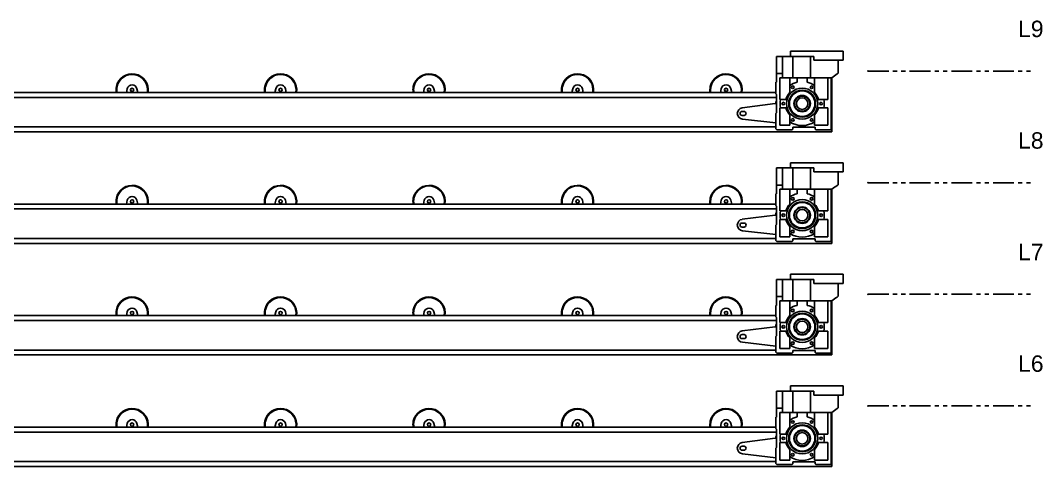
# Model space of a CAD drawing. Header units: millimetres. Extents: x 786 to 13144, y 2321 to 16212.
# Drawn here: x 12831.4 to 13142.5, y 15149.7 to 15285.6 of the extents above; entities that cross this region are included whole.
import ezdxf
from ezdxf.enums import TextEntityAlignment as Align

# ---------------------------------------------------------------- set-up
doc = ezdxf.new("R2010")
doc.units = ezdxf.units.MM
doc.linetypes.add('PHANTOM', pattern=[12.7, 6.35, -1.27, 1.27, -1.27, 1.27, -1.27])
doc.layers.add('PK24-LABEL', color=7, linetype='Continuous')
doc.layers.add('PK24E-DATA', color=7, linetype='Continuous')
doc.layers.add('PK24E-HELPER', color=253, linetype='PHANTOM', true_color=0xa1a1a1)
doc.layers.add('PK24E-SYS-SHELF', color=31, linetype='Continuous', true_color=0xffcc5a)
doc.styles.get("Standard").update_dxf_attribs({"font": 'arial.ttf'})

# ---------------------------------------------------------------- blocks, each defined once
blk = doc.blocks.new('*U56')
at = {"layer": 'PK24E-HELPER'}
blk.add_line((1279, 0), (1329, 0), dxfattribs=at)
blk.add_point((1279, 0), dxfattribs=at)
at = {"layer": 'PK24E-SYS-SHELF'}
for p, q in [((1252.98, 4.5), (1251.18, 4.5)), ((1251.18, -0.7), (1251.18, 4.5)), ((1252.98, -2), (1252.98, 4.5)), ((1252.98, 4.5), (1256.11, 4.5)), ((1252.98, 4.5), (1252.98, -0.7)), ((1255.43, 6.1), (1255.43, 4.5)), ((1271.43, 6.1), (1255.43, 6.1)), ((1256.11, 4.5), (1261.48, 4.5)), ((1256.11, 4.5), (1256.11, -2)), ((1261.48, -2), (1261.48, 4.5)), ((1262.52, 4.5), (1261.48, 4.5)), ((1262.52, 3.3), (1262.52, 4.5)), ((1271.43, 3.3), (1262.52, 3.3)), ((1269.98, 3.3), (1269.98, -0.6)), ((1271.43, 3.3), (1271.43, 6.1)), ((1251.48, -0.7), (1251.18, -1)), ((1252.98, -0.7), (1251.18, -0.7)), ((1251.18, -1), (1251.18, -0.7)), ((1251.18, -1), (1251.18, -3.4)), ((1252.18, -2), (1252.98, -2)), ((1252.18, -8.6), (1252.18, -2)), ((1252.98, -2), (1256.11, -2)), ((1255.18, -2), (1255.18, -4.38)), ((1256.11, -2), (1261.48, -2)), ((1257.48, -2), (1257.48, -3.37)), ((1260.48, -3.37), (1260.48, -2)), ((1267.57, -2), (1261.48, -2)), ((1262.78, -4.38), (1262.78, -2)), ((1266.78, -2), (1266.78, -8.6)), ((1267.57, -2), (1267.78, -2)), ((1267.78, -17.8), (1267.78, -2)), ((1267.78, -2), (1267.98, -2)), ((1267.98, -17.6), (1267.98, -2)), ((1053.27, -6.5), (1053.54, -5.35)), ((1056.46, -5.35), (1056.73, -6.5)), ((1098.47, -6.5), (1098.74, -5.35)), ((1101.66, -5.35), (1101.93, -6.5)), ((1143.67, -6.5), (1143.94, -5.35)), ((1146.86, -5.35), (1147.13, -6.5)), ((1188.87, -6.5), (1189.14, -5.35)), ((1192.06, -5.35), (1192.33, -6.5)), ((1234.07, -6.5), (1234.34, -5.35)), ((1237.26, -5.35), (1237.53, -6.5)), ((1250.98, -3.4), (1250.98, -6.9)), ((1251.18, -3.4), (1250.98, -3.4)), ((1255.18, -4.38), (1255.18, -6.5)), ((1262.78, -6.5), (1262.78, -4.38)), ((120.5, -6.5), (1250.98, -6.5)), ((1251.18, -8), (120.5, -8)), ((1250.98, -6.9), (1251.18, -7.1)), ((1251.18, -7.1), (1251.18, -12.7)), ((1252.18, -8.6), (1252.41, -8.6)), ((1254.05, -8.6), (1252.41, -8.6)), ((1263.91, -8.6), (1265.55, -8.6)), ((1266.78, -8.6), (1265.55, -8.6)), ((1241.28, -12.29), (1240.68, -12.29)), ((1240.76, -11.16), (1250.72, -9.88)), ((1252.18, -11.2), (1252.41, -11.2)), ((1252.18, -16.5), (1252.18, -11.2)), ((1252.41, -11.2), (1254.05, -11.2)), ((1265.55, -11.2), (1263.91, -11.2)), ((1265.55, -11.2), (1266.78, -11.2)), ((1266.78, -11.2), (1266.78, -16.5)), ((1240.68, -13.51), (1241.28, -13.51)), ((1250.98, -15.79), (1240.78, -14.64)), ((1251.18, -12.7), (1250.98, -12.9)), ((1250.98, -12.9), (1250.98, -17.6)), ((1255.18, -15.42), (1255.18, -13.3)), ((1255.18, -15.42), (1255.18, -16.5)), ((1262.78, -13.3), (1262.78, -15.42)), ((1262.78, -16.5), (1262.78, -15.42)), ((120.5, -17), (1250.98, -17)), ((1267.98, -18.5), (120.5, -18.5)), ((1250.98, -17.6), (1251.28, -17.9)), ((1251.28, -17.9), (1255.98, -17.9)), ((1255.18, -16.5), (1252.18, -16.5)), ((1255.98, -17.9), (1256.18, -17.7)), ((1256.18, -17.1), (1262.98, -17.1)), ((1256.18, -17.7), (1256.18, -17.1)), ((1266.78, -16.5), (1262.78, -16.5)), ((1262.98, -17.1), (1262.98, -17.7)), ((1262.98, -17.7), (1263.18, -17.9)), ((1263.18, -17.9), (1267.68, -17.9)), ((1267.68, -17.9), (1267.78, -17.8)), ((1267.78, -17.8), (1267.98, -17.6)), ((1267.98, -17.6), (1267.98, -18.5))]:
    blk.add_line(p, q, dxfattribs=at)
at = {"layer": 'PK24E-SYS-SHELF', "flags": 128}
for points in [[(1267.98, -2), (1268.43, -1.69), (1268.86, -1.39), (1269.26, -1.11), (1269.63, -0.84), (1269.98, -0.6)], [(1250.72, -9.88), (1250.98, -9.83), (1251.18, -9.77)]]:
    blk.add_lwpolyline(points, dxfattribs=at)
at = {"layer": 'PK24E-SYS-SHELF'}
for centre, radius in [((1055, -5.7), 0.5), ((1100.2, -5.7), 0.5), ((1145.4, -5.7), 0.5), ((1190.6, -5.7), 0.5), ((1235.8, -5.7), 0.5), ((1258.98, -9.9), 4.75), ((1258.98, -9.9), 4.1), ((1258.98, -9.9), 4), ((1258.98, -9.9), 3.9), ((1256.11, -4.92), 0.4), ((1261.86, -4.92), 0.4), ((1258.98, -9.9), 2.5), ((1258.98, -9.9), 2.3), ((1258.98, -9.9), 1.75), ((1253.23, -9.9), 0.4), ((1264.73, -9.9), 0.4), ((1256.11, -14.88), 0.4), ((1261.86, -14.88), 0.4)]:
    blk.add_circle(centre, radius, dxfattribs=at)
for centre, radius, start, end in [((1055, -5.7), 4.9, 350.6035, 168.3689), ((1055, -5.7), 4.7, 350.1998, 168.3689), ((1100.2, -5.7), 4.9, 350.6035, 168.3689), ((1100.2, -5.7), 4.7, 350.1998, 168.3689), ((1145.4, -5.7), 4.9, 350.6035, 168.3689), ((1145.4, -5.7), 4.7, 350.1998, 168.3689), ((1190.6, -5.7), 4.9, 350.6035, 168.3689), ((1190.6, -5.7), 4.7, 350.1998, 168.3689), ((1235.8, -5.7), 4.9, 350.6035, 168.3689), ((1235.8, -5.7), 4.7, 350.1998, 168.3689), ((1055, -5.7), 4.9, 168.3689, 189.3965), ((1055, -5.7), 4.7, 168.3689, 189.8002), ((1055, -5.7), 1.5, 13.4634, 166.5366), ((1100.2, -5.7), 4.9, 168.3689, 189.3965), ((1100.2, -5.7), 4.7, 168.3689, 189.8002), ((1100.2, -5.7), 1.5, 13.4634, 166.5366), ((1145.4, -5.7), 4.9, 168.3689, 189.3965), ((1145.4, -5.7), 4.7, 168.3689, 189.8002), ((1145.4, -5.7), 1.5, 13.4634, 166.5366), ((1190.6, -5.7), 4.9, 168.3689, 189.3965), ((1190.6, -5.7), 4.7, 168.3689, 189.8002), ((1190.6, -5.7), 1.5, 13.4634, 166.5366), ((1235.8, -5.7), 4.9, 168.3689, 189.3965), ((1235.8, -5.7), 4.7, 168.3689, 189.8002), ((1235.8, -5.7), 1.5, 13.4634, 166.5366), ((1258.98, -9.9), 6.7, 102.9371, 124.5527), ((1258.98, -9.9), 6.7, 55.4473, 77.0629), ((1252.48, -9.9), 1.55, 147.0041, 177.9348), ((1258.98, -9.9), 6.7, 168.8119, 191.1881), ((1258.98, -9.9), 5.1, 138.1675, 165.2322), ((1258.98, -9.9), 5.1, 14.7678, 41.8325), ((1258.98, -9.9), 6.7, 348.8119, 11.1881), ((1240.98, -12.9), 1.75, 97.3268, 263.56), ((1240.68, -12.9), 0.61, 90, 270), ((1241.28, -12.9), 0.61, 270, 90), ((1258.98, -9.9), 5.1, 194.7678, 221.8325), ((1258.98, -9.9), 5.1, 318.1675, 345.2322), ((1258.98, -9.9), 6.7, 235.4473, 304.5527)]:
    blk.add_arc(centre, radius, start, end, dxfattribs=at)
at = {"layer": 'PK24-LABEL'}
blk.add_attdef('LEVEL_ID', text='', height=5, dxfattribs=at).set_placement((1328.57, 10.38), align=Align.CENTER)
at = {"layer": 'PK24E-DATA'}
for tag, p in [('COMP_TYPE', (170.5, 13.5)), ('GROUND_ID', (170.5, 3.5))]:
    blk.add_attdef(tag, p, '', height=5, dxfattribs=at)

msp = doc.modelspace()

# ---------------------------------------------------------------- block references
ref = msp.add_blockref('*U56', (11810.35, 15270.18))
ref.add_attrib('LEVEL_ID', 'L9', dxfattribs={"layer": 'PK24-LABEL', "height": 5}).set_placement((13138.93, 15280.56), align=Align.CENTER)
ref = msp.add_blockref('*U56', (11810.35, 15236.18))
ref.add_attrib('LEVEL_ID', 'L8', dxfattribs={"layer": 'PK24-LABEL', "height": 5}).set_placement((13138.93, 15246.56), align=Align.CENTER)
ref = msp.add_blockref('*U56', (11810.35, 15202.18))
ref.add_attrib('LEVEL_ID', 'L7', dxfattribs={"layer": 'PK24-LABEL', "height": 5}).set_placement((13138.93, 15212.56), align=Align.CENTER)
ref = msp.add_blockref('*U56', (11810.35, 15168.18))
ref.add_attrib('LEVEL_ID', 'L6', dxfattribs={"layer": 'PK24-LABEL', "height": 5}).set_placement((13138.93, 15178.56), align=Align.CENTER)

doc.saveas('drawing.dxf')
